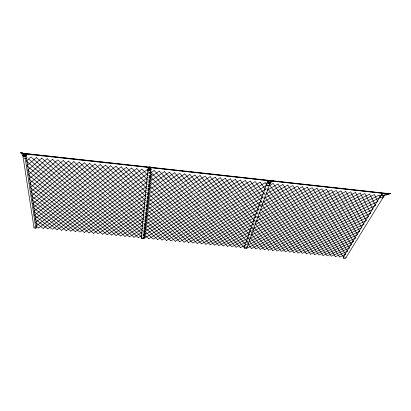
<?xml version="1.0" encoding="UTF-8"?>
<svg xmlns="http://www.w3.org/2000/svg" width="411" height="411" viewBox="0 0 411 411"><rect width="100%" height="100%" fill="white"/><g stroke="black" fill="none" stroke-linecap="round" stroke-linejoin="round"><path stroke-width="0.62" d="M47.167 158.754L28.364 174.675L98.018 233.756L145.499 202.418M47.846 228.912L34.966 218.827L105.519 165.176M166.465 240.471L265.126 182.767M138.394 237.717L52.51 159.36M142.006 169.193L57.026 229.826M63.207 160.516L30.296 187.575L84.43 232.467M164.374 171.675L148.525 182.494M162.057 240.039L260.178 182.222M148.607 172.903L66.192 230.72M68.534 161.102L30.948 191.762M148.166 177.331L70.759 231.162M73.846 161.687L31.524 195.8L75.321 231.609M75.331 231.583L147.729 181.683M380.221 197.48L379.106 195.179M380.283 197.45L272.755 250.587M142.566 231.912L133.94 237.286M377.766 201.503L374.426 194.526L264.288 249.765M375.413 205.433L281.201 251.352L257.091 220.784M370.655 213.165L289.611 252.169L259.12 212.487M84.445 162.854L143.763 219.859M361.695 227.792L306.344 253.854M366.165 220.589L297.985 253.042M149.136 166.887L148.859 170.092L150.385 170.262L150.709 167.061L149.136 166.887L148.859 170.092M355.448 238.159L318.838 255.015L269.914 185.34M360.19 193.026L370.712 213.139M359.63 231.301L310.511 254.26M157.639 239.613L144.174 226.785M351.395 244.797L327.12 255.873L278 184.046M353.403 241.504L322.979 255.472M355.428 192.497L368.374 216.859L293.798 252.631M89.732 163.439L144.127 216.181M363.874 224.211L345.846 191.516M344.233 256.264A1.31 0.956 29.5 0 0 343.606 257.456L343.221 258.103L344.315 257.938M345.559 254.368L339.507 257.081M347.475 251.224L335.381 256.68M366.18 220.548L350.665 191.911L248.408 244.853M361.726 227.756L341.058 190.992M339.537 256.973L292.724 185.531L262.927 202.32M88.966 232.909L146.295 194.393M335.412 256.628L287.803 185.125M95.003 164.02L144.497 212.441M159.237 171.11L148.967 178.158M323.005 255.421L273.12 183.368L268.799 185.926M355.402 238.123L326.642 189.404M93.497 233.35L145.895 198.441M357.472 234.686L314.672 254.666M100.269 164.595L144.877 208.639M349.365 248.059L312.18 187.673L257.45 217.609M310.541 254.209L266.184 192.744M317.02 188.269L351.41 244.756M307.325 187.2L258.786 213.884M306.37 253.803L264.725 196.828M298.011 252.991L261.874 204.796M345.569 254.327L302.434 186.738M343.632 257.425L297.6 186.065L261.524 206.24M293.824 252.58L261.134 209.605M145.109 206.327L102.534 234.255M110.765 165.751L145.653 200.835M349.35 248.028L331.266 256.223L282.907 184.585M144.729 210.17L107.04 234.691M138.399 237.645L142.227 235.333M379.122 195.117L268.527 250.176M272.776 250.535L253.731 226.913M264.314 249.652L251.239 233.874M115.994 166.332L146.049 196.828M375.428 205.392L369.659 194.074L260.045 249.349M111.545 235.107L144.353 213.946M360.154 193.093L251.537 248.521M268.532 250.119L253.268 231.465M255.817 248.881L364.917 193.55L372.998 209.281L285.409 251.763L257.779 216.237M260.656 205.022L259.695 205.536M247.294 248.054L355.392 192.569M248.455 244.828L251.547 248.465M249.662 241.586L345.857 191.454M251.815 227.822L253.428 229.806L252.441 230.355M116.041 235.544L143.984 217.66M146.604 192.908L121.214 166.923M261.689 202.489L245.28 180.583M248.47 243.384L240.332 247.653M263.112 198.492L250.258 181.128M260.291 206.414L240.296 180.033M248.028 240.918L236.042 247.237M258.92 210.278L235.303 179.484M120.526 235.981L143.619 221.313M126.429 167.477L147.02 188.762M223.137 245.978L154.094 170.437M257.574 214.069L230.299 178.934M250.427 234.178L227.447 246.4M148.782 238.75L245.29 180.516M252.714 227.309L218.822 245.562M256.248 217.799L225.285 178.379M154.084 170.544L149.414 173.74M214.496 245.141L149.26 175.22M254.943 221.467L220.26 177.829M36.425 157.567L125.001 236.438M131.633 168.053L47.84 228.876M253.659 225.074L215.23 177.275M255.272 220.116L210.165 244.72M257.913 212.672L201.482 243.872M251.753 227.828L210.191 176.72M256.582 216.422L205.829 244.298M259.269 208.855L197.131 243.451M385.508 193.638L384.249 193.653M387.465 193.458L272.565 180.742M41.804 158.163L129.47 236.875M249.729 240.086L195.004 175.045M249.292 234.83L200.075 175.605M136.822 168.623L52.438 229.323L34.37 215.174M248.506 243.358L189.923 174.49M263.482 196.997L184.03 242.177M262.054 201.015L188.408 242.603M245.757 244.838L184.832 173.925M264.936 192.903L179.653 241.75M266.415 188.736L175.266 241.324M240.343 247.597L174.624 172.805M266.837 185.181L170.868 240.897M141.22 237.491L147.893 169.07M236.053 247.181L169.502 172.24M147.179 169.764L148.751 171.402M150.385 170.262L150.709 167.061L150.483 169.301M144.343 238.318L143.12 237.121M143.845 237.748L150.745 171.32M84.435 232.395L146.439 190.452M32.073 199.833L79.143 162.294M33.358 207.601L61.614 230.273M110.759 165.7L35.51 222.443L43.237 228.465M35.993 226.024L38.624 228.013M116.041 235.508L28.662 159.062M24.963 154.017L149.342 167.539M307.294 187.272L347.434 251.193M25.451 156.509L25.98 154.135L22.199 152.835L20.55 152.656L23.853 156.334L25.451 156.509L22.199 152.835L25.754 155.548M363.894 224.247L302.177 253.392L263.287 200.845M377.75 201.467L276.978 250.998L255.801 224.416M244.345 247.263L267.335 181.955M268.265 180.912L268.28 183.239L269.739 183.398L273.33 180.629L268.265 180.912L270.926 180.922M268.28 183.239L271.83 180.465M244.653 246.821A1.295 1.022 20.1 0 0 244.37 247.802L244.504 248.069A1.295 1.022 20.1 0 0 245.624 248.701A1.295 1.022 20.1 0 0 246.698 248.28L270.202 182.833A1.5 1.063 18.6 0 0 270.227 182.556M24.11 153.498L270.828 180.778M270.202 182.833L270.084 183.085A1.5 1.063 18.6 0 1 268.866 183.501A1.5 1.063 18.6 0 1 267.551 182.808L267.386 182.525A1.5 1.063 18.6 0 1 268.676 181.292M384.059 193.483L271.794 181.076M252.159 233.314L250.484 231.352M250.556 231.362L205.146 176.093L145.437 214.434M343.586 256.68L381.562 194.295M383.884 195.96L382.487 195.806L382.733 195.41L389.017 193.432L390.45 193.591L384.131 195.564L382.733 195.41M345.959 257.687L384.331 195.41A1.516 0.986 26.6 0 1 383.376 196.088A1.516 0.986 26.6 0 1 381.845 195.395L381.639 195.117A1.516 0.986 26.6 0 1 382.276 193.874M214.506 245.048L253.983 223.743M23.093 153.267L149.424 167.118M223.142 245.886L251.475 230.874M145.283 236.685L143.187 234.743L145.643 233.289M146.013 229.831L143.891 227.828L146.357 226.291L144.251 224.283L146.773 222.752M147.554 215.436L145.366 213.294L147.919 211.65L145.751 209.507L148.366 207.868M148.782 203.984L146.141 205.649L148.284 207.858M149.203 200.034L146.948 197.742L149.599 195.975L147.359 193.679L150.036 191.886L147.78 189.548L150.518 187.755M150.976 183.512L148.207 185.34L150.436 187.745M150.935 183.476L148.643 181.056L151.351 179.186M151.906 174.798L149.537 172.25M36.07 226.029L115.994 166.28M34.452 215.184L100.263 164.544M32.746 203.774L66.192 230.658M32.156 199.838L70.764 231.105M107.045 234.635L26.967 165.7M27.018 165.674L36.409 157.516M41.788 158.107L27.701 170.216L102.534 234.193M141.682 236.787A1.32 1.058 4.8 0 0 141.338 238.036L141.523 238.277A1.32 1.058 4.8 0 0 143.382 238.457L143.614 238.257A1.32 1.058 4.8 0 0 143.722 237.204M52.516 159.288L29.022 179.057L93.497 233.314M32.71 203.743L84.44 162.802M33.291 207.606L89.726 163.388M95.003 163.968L33.861 211.413L57.031 229.77M38.613 227.977L121.219 166.856M43.232 228.429L126.429 167.426M61.614 230.217L147.184 169.712M343.221 258.103L343.776 257.723A1.31 0.956 29.5 0 0 345.374 258.314A1.31 0.956 29.5 0 0 345.857 257.147M146.855 186.265L79.883 232.025L30.917 191.726M148.094 186.753L169.512 172.173M147.667 190.935L174.629 172.733M147.426 194.922L179.741 173.298L244.612 248.069L247.304 246.636M147.015 198.965L184.842 173.858M146.609 202.931L189.933 174.418M146.213 206.831L195.014 174.978M145.823 210.668L200.085 175.538M145.057 218.138L210.196 176.653M144.687 221.786L215.241 177.208M125.006 236.382L143.264 224.904M144.323 225.367L220.27 177.758M129.475 236.813L142.91 228.434M143.963 228.896L225.295 178.312M143.609 232.364L230.309 178.867M143.259 235.775L235.313 179.417M142.843 238.113L145.206 236.679M144.353 238.262L240.307 179.967M250.263 181.061L153.216 239.156L143.814 230.288M157.644 239.556L255.231 181.611L264.556 194.429M267.294 190.134L278.011 183.979M265.809 194.269L282.917 184.518M264.355 198.328L287.813 185.058M260.651 204.971L192.774 243.029L147.256 196.545M261.694 204.442L262.65 203.856M260.142 210.098L302.445 186.671M255.652 221.539L316.984 188.341M254.974 223.26L255.883 222.721M254.851 224.879L321.828 188.808L353.419 241.463M253.582 228.418L326.653 189.337M253.274 231.403L331.466 189.867L357.478 234.727M250.926 235.482L336.27 190.396L359.64 231.265M249.22 237.573L231.747 246.816L164.379 171.608M249.708 238.806L341.068 190.925M271.229 181.667L273.33 180.629M386.736 194.362L390.45 193.591L387.352 193.622M389.017 193.432L382.235 193.504L381.994 193.9L382.487 195.806M141.487 238.231L143.434 238.416M267.53 182.767L268.558 182.88M150.703 167.262L271.291 180.604M272.74 180.989L385.58 193.468M150.616 167.678L270.525 180.932M149.059 168.176L150.585 168.346M23.781 155.872L25.384 156.052M148.9 169.656L150.431 169.825M268.429 182.823L269.888 182.982M20.55 152.656L21.644 153.026M88.966 232.873L29.664 183.352L57.864 159.879L142.021 237.358M111.551 235.035L26.33 161.045L31.02 156.925L120.526 235.945M47.157 158.697L133.94 237.25M63.202 160.465L142.355 233.967M143.465 233.731L148.792 238.693M68.524 161.05L142.699 230.53M73.841 161.636L143.049 227.031M79.148 162.222L143.403 223.471M144.538 223.224L162.062 239.983M144.903 219.602L166.476 240.414M145.278 215.924L170.873 240.841M145.664 212.179L175.271 241.267M146.049 208.372L179.658 241.694M105.519 165.124L145.263 204.77M146.444 204.498L184.041 242.12M148.746 203.948L146.542 201.729L149.121 200.023M146.845 200.558L188.413 242.547M147.523 192.312L197.141 243.394M147.945 188.156L201.493 243.815M131.633 168.001L147.441 184.539M148.376 183.923L205.834 244.242M136.827 168.572L147.873 180.239M148.813 179.612L210.175 244.663M142.011 169.142L148.309 175.862M151.397 179.16L149.085 176.694L151.818 174.788M218.827 245.506L151.233 172.466M159.242 171.038L227.453 246.343M249.621 241.55L255.806 248.881M250.027 237.27L260.055 249.297M260.189 182.155L266.025 190.288M267.674 188.582L314.682 254.609M265.136 182.7L267.525 186.075M147.477 215.426L144.991 217.018L147.123 219.094L144.615 220.681L146.696 222.747M145.936 229.826L143.537 231.311L145.571 233.278M22.862 155.579L33.969 227.334M24.994 156.514L35.803 228.177M26.504 157.886L36.754 227.047M150.282 168.366A1.536 1.11 6.6 0 1 150.683 169.933L150.416 170.139A1.536 1.11 6.6 0 1 148.258 169.902L148.037 169.645A1.536 1.11 6.6 0 1 149.537 168.135M36.286 226.343A1.403 1.058 -8 0 1 36.481 227.761A1.403 1.058 -8 0 1 34.632 228.141A1.403 1.058 -8 0 1 34.118 226.79M25.595 154.598A1.639 1.115 -4.1 0 1 25.703 156.175A1.639 1.115 -4.1 0 1 23.391 156.334A1.639 1.115 -4.1 0 1 23.283 154.762M246.785 247.499A1.295 1.022 20.1 0 1 246.811 248.039M25.698 154.444A1.639 1.115 -4.1 0 1 26.463 155.831A1.639 1.115 -4.1 0 1 24.465 156.55A1.639 1.115 -4.1 0 1 23.355 155.286M26.376 156.786A1.629 1.115 -4.2 0 1 26.489 158.363A1.629 1.115 -4.2 0 1 24.187 158.528M150.226 168.197A1.536 1.11 6.6 0 1 150.904 169.99A1.536 1.11 6.6 0 1 148.402 169.717A1.536 1.11 6.6 0 1 149.44 168.109M151.007 171.176A1.531 1.11 6.6 0 1 150.344 172.281A1.531 1.11 6.6 0 1 148.648 172.178M269.436 183.933A1.495 1.063 18.6 0 1 269.03 185.382A1.495 1.063 18.6 0 1 267.011 184.755M266.842 184.477A1.495 1.063 18.6 0 1 266.919 183.655M270.315 182.232A1.5 1.063 18.6 0 1 269.4 183.47A1.5 1.063 18.6 0 1 267.546 182.494A1.5 1.063 18.6 0 1 268.46 181.256M383.17 196.972A1.51 0.986 26.6 0 1 382.189 197.927A1.51 0.986 26.6 0 1 380.463 196.864A1.51 0.986 26.6 0 1 381.151 195.718M384.362 195.364A1.516 0.986 26.6 0 1 383.103 196.016A1.516 0.986 26.6 0 1 381.572 194.876A1.516 0.986 26.6 0 1 382.302 193.828"/></g></svg>
